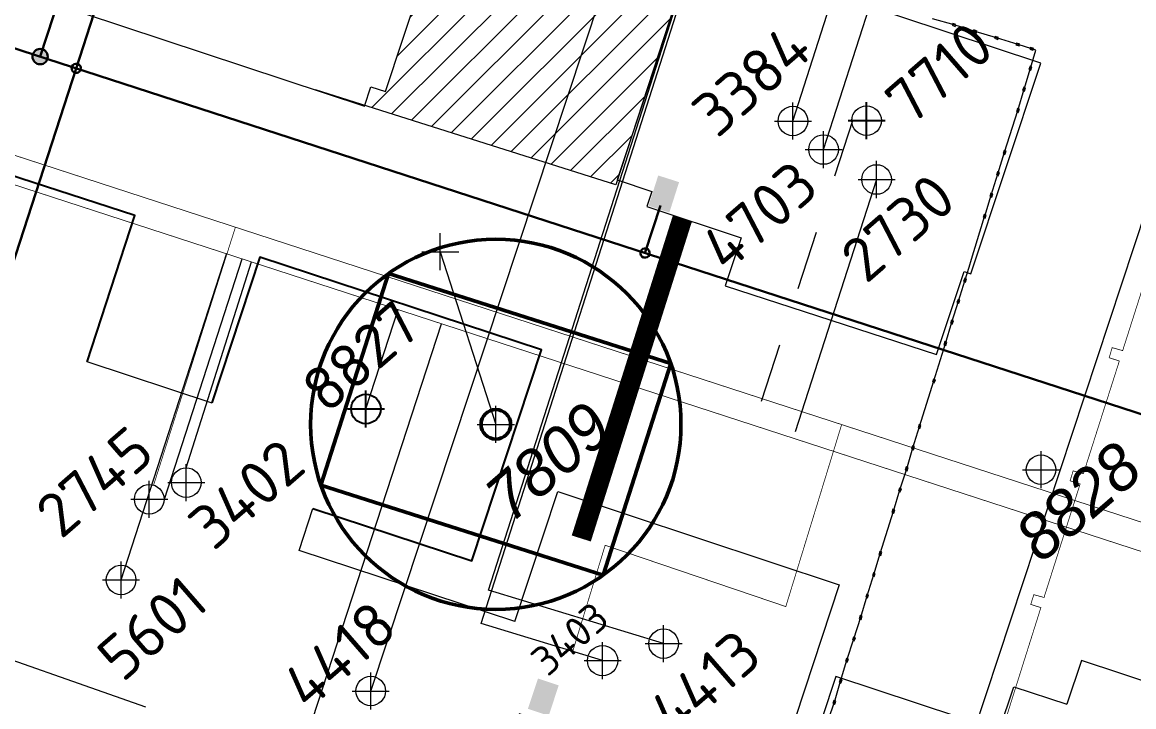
# Model space of a CAD drawing. Header units: millimetres. Extents: x 519 to 9564855, y -810 to 5021775.
# Drawn here: x 9539664.9 to 9539965.1, y 4997489.9 to 4997674.9 of the extents above; entities that cross this region are included whole.
import ezdxf

# ---------------------------------------------------------------- set-up
doc = ezdxf.new("R2010")
doc.units = ezdxf.units.MM
doc.header["$LTSCALE"] = 2
doc.header["$MEASUREMENT"] = 0
doc.header["$PDMODE"] = 2
doc.header["$PDSIZE"] = 5
doc.linetypes.add('1', pattern=[0])
doc.linetypes.add('Punctir', pattern=[0.32, 0.16, -0.16])
for name, color, linetype, lineweight in [('200 скв. на 2010 год', 61, 'Continuous', 0), ('WELLS(drilled after 2000y)', 6, 'Continuous', 40), ('Скважины на 2026', 222, 'Continuous', 50), ('Электро', 1, 'Continuous', 30), ('Электроснаб', 1, 'Continuous', 18), ('Электроснабжене', 1, 'Continuous', 18)]:
    doc.layers.add(name, color=color, linetype=linetype, lineweight=lineweight)
for name, color, linetype in [('Existing roads', 41, 'Continuous'), ('Gaz', 4, 'Continuous'), ('new 100 wells', 131, 'Continuous'), ('OilColl&Flowlines', 3, 'Continuous'), ('Stage 11.Object 3.Color', 172, 'Continuous'), ('Stage 12 wells.Text&Frame', 52, 'Continuous'), ('Stage8 wlls text', 7, 'Continuous'), ('Скважины  2018 года', 7, 'Continuous'), ('Скважины - Конфликты наземки', 92, 'Continuous'), ('Скважины 2017г', 221, 'Continuous'), ('Скважины 2019г.', 241, 'Continuous'), ('Скважины на 2013 год.', 21, '1'), ('Скважины на 2014 год', 70, 'Continuous'), ('Скважины на 2025 год _ОСМОТР', 5, 'Continuous'), ('утвержд. 2016', 40, 'Continuous')]:
    doc.layers.add(name, color=color, linetype=linetype)
doc.styles.add('92051501$0$STANDARD', font='simplex.shx')
doc.styles.add('Elect', font='isocpeur.ttf')
doc.styles.add('GeoApp', font='', dxfattribs={"height": 1})
doc.styles.add('Line_GUGK', font='')
doc.styles.get('GeoApp').set_extended_font_data('D431', italic=True)
doc.styles.get('Line_GUGK').set_extended_font_data('Bm431', italic=True)
doc.linetypes.add('GAS_LINE', pattern='A,0.5,-0.2,["G",92051501$0$STANDARD,S=0.1,R=0,X=-0.1,Y=-0.05],-0.05', length=0.75)

msp = doc.modelspace()

# ---------------------------------------------------------------- hatches: boundary and pattern name
at = {"layer": 'утвержд. 2016', "linetype": 'ByBlock', "lineweight": 0, "ltscale": 40, "true_color": 0x000000}
h = msp.add_hatch(dxfattribs=at)
h.set_pattern_fill('ANSI31', color=18, scale=40)
h.set_pattern_definition([(45, (0, 0), (-3.535533906, 3.535533906), [])])
h.paths.add_polyline_path([(9539769.49266, 4997732.73118), (9539773.668, 4997731.337), (9539769.67726, 4997717.13955), (9539781.81798, 4997713.12241), (9539762.96255, 4997656.13701), (9539759.07825, 4997657.42226), (9539757.4179, 4997652.40431), (9539806.22829, 4997636.9346), (9539825.72599, 4997695.86106), (9539815.73661, 4997699.09204), (9539815.63847, 4997698.82803), (9539814.78241, 4997699.12627), (9539814.87122, 4997699.36882), (9539810.01449, 4997700.9074), (9539809.91547, 4997700.64103), (9539809.05941, 4997700.93927), (9539809.14797, 4997701.18116), (9539804.36469, 4997702.68895), (9539804.26547, 4997702.42203), (9539803.40941, 4997702.72027), (9539803.49808, 4997702.96246), (9539798.5406, 4997704.5287), (9539798.44147, 4997704.26203), (9539797.58541, 4997704.56027), (9539797.67515, 4997704.80537), (9539792.88069, 4997706.35325), (9539792.78247, 4997706.08903), (9539791.92641, 4997706.38727), (9539792.01273, 4997706.62303), (9539789.36561, 4997707.41912), (9539789.26447, 4997707.14703), (9539788.40841, 4997707.44527), (9539788.49731, 4997707.68807), (9539787.442, 4997708.023), (9539787.16019, 4997707.07987), (9539787.43297, 4997706.97847), (9539787.13473, 4997706.12241), (9539786.90439, 4997706.20674), (9539785.54731, 4997701.49531), (9539785.82397, 4997701.39247), (9539785.52573, 4997700.53641), (9539785.2962, 4997700.62045), (9539783.97963, 4997696.01957), (9539784.25697, 4997695.91647), (9539783.95873, 4997695.06041), (9539783.7306, 4997695.14394), (9539782.30245, 4997690.096), (9539782.58097, 4997689.99247), (9539782.28273, 4997689.13641), (9539781.78347, 4997689.3192), (9539782.07752, 4997690.17961), (9539782.30245, 4997690.096), (9539783.7306, 4997695.14394), (9539783.45947, 4997695.2432), (9539783.75352, 4997696.10361), (9539783.97963, 4997696.01957), (9539785.2962, 4997700.62045), (9539785.02647, 4997700.7192), (9539785.32052, 4997701.57961), (9539785.54731, 4997701.49531), (9539786.90439, 4997706.20674), (9539786.63547, 4997706.3052), (9539786.92952, 4997707.16561), (9539787.16019, 4997707.07987), (9539787.442, 4997708.023), (9539788.49731, 4997707.68807), (9539788.5912, 4997707.94453), (9539789.45161, 4997707.65048), (9539789.36561, 4997707.41912), (9539792.01273, 4997706.62303), (9539792.1092, 4997706.88653), (9539792.96961, 4997706.59248), (9539792.88069, 4997706.35325), (9539797.67515, 4997704.80537), (9539797.7682, 4997705.05953), (9539798.62861, 4997704.76548), (9539798.5406, 4997704.5287), (9539803.49808, 4997702.96246), (9539803.5922, 4997703.21953), (9539804.45261, 4997702.92548), (9539804.36469, 4997702.68895), (9539809.14797, 4997701.18116), (9539809.2422, 4997701.43853), (9539810.10261, 4997701.14448), (9539810.01449, 4997700.9074), (9539814.87122, 4997699.36882), (9539814.9652, 4997699.62553), (9539815.82561, 4997699.33148), (9539815.73661, 4997699.09204), (9539825.72599, 4997695.86106), (9539847.20344, 4997760.77078), (9539804.72297, 4997774.37209), (9539785.43958, 4997780.54663)])
h.paths.add_polyline_path([(9539825.72599, 4997695.86106), (9539826.26224, 4997695.68762), (9539826.3552, 4997695.94153), (9539827.21561, 4997695.64748), (9539827.12613, 4997695.40675), (9539831.9398, 4997693.83215), (9539832.0322, 4997694.08453), (9539832.89261, 4997693.79048), (9539832.80518, 4997693.55527), (9539837.6834, 4997692.0356), (9539837.7782, 4997692.29453), (9539838.63861, 4997692.00048), (9539838.55051, 4997691.76346), (9539843.44819, 4997690.21275), (9539843.5422, 4997690.46953), (9539844.40261, 4997690.17548), (9539844.31433, 4997689.93797), (9539844.38617, 4997689.91512), (9539865.56342, 4997754.89231), (9539847.20344, 4997760.77078)])
h.paths.add_polyline_path([(9539806.22829, 4997636.9346), (9539825.16301, 4997630.93353), (9539825.59921, 4997632.27191), (9539825.58202, 4997632.27759), (9539826.85118, 4997636.11328), (9539844.38617, 4997689.91512), (9539844.31433, 4997689.93797), (9539844.21547, 4997689.67203), (9539843.35941, 4997689.97027), (9539843.44819, 4997690.21275), (9539838.55051, 4997691.76346), (9539838.45147, 4997691.49703), (9539837.59541, 4997691.79527), (9539837.6834, 4997692.0356), (9539832.80518, 4997693.55527), (9539832.70547, 4997693.28703), (9539831.84941, 4997693.58527), (9539831.9398, 4997693.83215), (9539827.12613, 4997695.40675), (9539827.02847, 4997695.14403), (9539826.17241, 4997695.44227), (9539826.26224, 4997695.68762), (9539825.72599, 4997695.86106)])
at = {"layer": 'Электро'}
h = msp.add_hatch(color=256, dxfattribs=at)
edge = h.paths.add_edge_path()
edge.add_arc((9539669.73694, 4997665.59697), 2.06767, 0, 360)
for points in [[(9539834.01962, 4997625.27535), (9539839.65174, 4997623.47959), (9539842.26972, 4997631.69044), (9539836.63759, 4997633.4862)], [(9539801.45203, 4997489.38891), (9539807.06426, 4997487.53192), (9539809.77149, 4997495.71378), (9539804.15926, 4997497.57077)]]:
    msp.add_hatch(color=256, dxfattribs=at).paths.add_polyline_path(points)
at = {"layer": 'Электроснаб', "lineweight": 0}
h = msp.add_hatch(color=1, dxfattribs=at)
edge = h.paths.add_edge_path()
edge.add_arc((9539669.73694, 4997665.59697), 2.06767, 0, 360)
for points in [[(9539834.01962, 4997625.27535), (9539839.65174, 4997623.47959), (9539842.26972, 4997631.69044), (9539836.63759, 4997633.4862)], [(9539801.45203, 4997489.38891), (9539807.06426, 4997487.53192), (9539809.77149, 4997495.71378), (9539804.15926, 4997497.57077)]]:
    msp.add_hatch(color=1, dxfattribs=at).paths.add_polyline_path(points)
at = {"layer": 'Электроснабжене', "lineweight": 0}
h = msp.add_hatch(color=1, dxfattribs=at)
edge = h.paths.add_edge_path()
edge.add_arc((9539669.73694, 4997665.59697), 2.06767, 0, 360)
for points in [[(9539834.01962, 4997625.27535), (9539839.65174, 4997623.47959), (9539842.26972, 4997631.69044), (9539836.63759, 4997633.4862)], [(9539801.45203, 4997489.38891), (9539807.06426, 4997487.53192), (9539809.77149, 4997495.71378), (9539804.15926, 4997497.57077)]]:
    msp.add_hatch(color=1, dxfattribs=at).paths.add_polyline_path(points)

# ---------------------------------------------------------------- linework, layer by layer
at = {"lineweight": 0}
for points, elevation in [([(9539916.85447, 4997673.76703), (9539917.04161, 4997674.27048), (9539916.1812, 4997674.56453), (9539915.99841, 4997674.06527), (9539916.85447, 4997673.76703)], -0.507), ([(9539922.55747, 4997672.00903), (9539922.74461, 4997672.51248), (9539921.8842, 4997672.80653), (9539921.70141, 4997672.30727), (9539922.55747, 4997672.00903)], -0.498), ([(9539928.31447, 4997670.24203), (9539928.50161, 4997670.74548), (9539927.6412, 4997671.03953), (9539927.45841, 4997670.54027), (9539928.31447, 4997670.24203)], -0.491), ([(9539934.09247, 4997668.48103), (9539934.27961, 4997668.98448), (9539933.4192, 4997669.27853), (9539933.23641, 4997668.77927), (9539934.09247, 4997668.48103)], -0.49), ([(9539937.83247, 4997667.30903), (9539938.01961, 4997667.81248), (9539937.1592, 4997668.10653), (9539936.97641, 4997667.60727), (9539937.83247, 4997667.30903)], -0.486), ([(9539937.53797, 4997662.79447), (9539937.03452, 4997662.98161), (9539936.74047, 4997662.1212), (9539937.23973, 4997661.93841), (9539937.53797, 4997662.79447)], -0.464), ([(9539935.83897, 4997657.12747), (9539935.33552, 4997657.31461), (9539935.04147, 4997656.4542), (9539935.54073, 4997656.27141), (9539935.83897, 4997657.12747)], -0.467), ([(9539934.15097, 4997651.35947), (9539933.64752, 4997651.54661), (9539933.35347, 4997650.6862), (9539933.85273, 4997650.50341), (9539934.15097, 4997651.35947)], -0.456), ([(9539930.55097, 4997640.05447), (9539930.04752, 4997640.24161), (9539929.75347, 4997639.3812), (9539930.25273, 4997639.19841), (9539930.55097, 4997640.05447)], -0.504), ([(9539928.76397, 4997634.25247), (9539928.26052, 4997634.43961), (9539927.96647, 4997633.5792), (9539928.46573, 4997633.39641), (9539928.76397, 4997634.25247)], -0.491), ([(9539926.97897, 4997628.50447), (9539926.47552, 4997628.69161), (9539926.18147, 4997627.8312), (9539926.68073, 4997627.64841), (9539926.97897, 4997628.50447)], -0.474), ([(9539925.20097, 4997622.78747), (9539924.69752, 4997622.97461), (9539924.40347, 4997622.1142), (9539924.90273, 4997621.93141), (9539925.20097, 4997622.78747)], -0.476), ([(9539919.89597, 4997605.55247), (9539919.39252, 4997605.73961), (9539919.09847, 4997604.8792), (9539919.59773, 4997604.69641), (9539919.89597, 4997605.55247)], -0.514), ([(9539918.11097, 4997599.80447), (9539917.60752, 4997599.99161), (9539917.31347, 4997599.1312), (9539917.81273, 4997598.94841), (9539918.11097, 4997599.80447)], -0.508), ([(9539916.34297, 4997594.18747), (9539915.83952, 4997594.37461), (9539915.54547, 4997593.5142), (9539916.04473, 4997593.33141), (9539916.34297, 4997594.18747)], -0.501), ([(9539914.56697, 4997588.41847), (9539914.06352, 4997588.60561), (9539913.76947, 4997587.7452), (9539914.26873, 4997587.56241), (9539914.56697, 4997588.41847)], -0.449), ([(9539911.48397, 4997578.30847), (9539910.98052, 4997578.49561), (9539910.68647, 4997577.6352), (9539911.18573, 4997577.45241), (9539911.48397, 4997578.30847)], -0.497), ([(9539907.58597, 4997565.97447), (9539907.08252, 4997566.16161), (9539906.78847, 4997565.3012), (9539907.28773, 4997565.11841), (9539907.58597, 4997565.97447)], -0.463), ([(9539905.82497, 4997560.22447), (9539905.32152, 4997560.41161), (9539905.02747, 4997559.5512), (9539905.52673, 4997559.36841), (9539905.82497, 4997560.22447)], -0.5), ([(9539904.12297, 4997554.54447), (9539903.61952, 4997554.73161), (9539903.32547, 4997553.8712), (9539903.82473, 4997553.68841), (9539904.12297, 4997554.54447)], -0.953), ([(9539902.28897, 4997548.83647), (9539901.78552, 4997549.02361), (9539901.49147, 4997548.1632), (9539901.99073, 4997547.98041), (9539902.28897, 4997548.83647)], -0.978), ([(9539900.53197, 4997543.11947), (9539900.02852, 4997543.30661), (9539899.73447, 4997542.4462), (9539900.23373, 4997542.26341), (9539900.53197, 4997543.11947)], -0.979), ([(9539897.00697, 4997531.67447), (9539896.50352, 4997531.86161), (9539896.20947, 4997531.0012), (9539896.70873, 4997530.81841), (9539897.00697, 4997531.67447)], -0.979), ([(9539895.25597, 4997525.96047), (9539894.75252, 4997526.14761), (9539894.45847, 4997525.2872), (9539894.95773, 4997525.10441), (9539895.25597, 4997525.96047)], -0.979), ([(9539893.45697, 4997520.22247), (9539892.95352, 4997520.40961), (9539892.65947, 4997519.5492), (9539893.15873, 4997519.36641), (9539893.45697, 4997520.22247)], -0.979), ([(9539891.70597, 4997514.40747), (9539891.20252, 4997514.59461), (9539890.90847, 4997513.7342), (9539891.40773, 4997513.55141), (9539891.70597, 4997514.40747)], -0.979), ([(9539889.88797, 4997508.59647), (9539889.38452, 4997508.78361), (9539889.09047, 4997507.9232), (9539889.58973, 4997507.74041), (9539889.88797, 4997508.59647)], -0.979), ([(9539888.00097, 4997502.84047), (9539887.49752, 4997503.02761), (9539887.20347, 4997502.1672), (9539887.70273, 4997501.98441), (9539888.00097, 4997502.84047)], -0.979), ([(9539886.27497, 4997497.18047), (9539885.77152, 4997497.36761), (9539885.47747, 4997496.5072), (9539885.97673, 4997496.32441), (9539886.27497, 4997497.18047)], -0.979), ([(9539884.60197, 4997491.46147), (9539884.09852, 4997491.64861), (9539883.80447, 4997490.7882), (9539884.30373, 4997490.60541), (9539884.60197, 4997491.46147)], -0.979)]:
    msp.add_lwpolyline(points, dxfattribs=dict(at, elevation=elevation))
at = {"layer": '200 скв. на 2010 год', "color": 0, "linetype": 'ByBlock', "lineweight": 0}
for points in [[(9539759.07825, 4997657.42226), (9539762.96255, 4997656.13701), (9539781.81798, 4997713.12241), (9539705.83745, 4997738.26299), (9539704.12175, 4997733.07774)], [(9539862.19169, 4997683.38873), (9539844.43745, 4997689.26299), (9539825.58202, 4997632.27759), (9539834.93985, 4997629.18126)], [(9539716.16137, 4997571.99995), (9539682.47082, 4997583.14754)]]:
    msp.add_lwpolyline(points, dxfattribs=at)
at = {"layer": '200 скв. на 2010 год', "color": 0, "lineweight": 0}
msp.add_lwpolyline([(9539739.67254, 4997532.20727), (9539743.40896, 4997543.49957)], dxfattribs=at)
at = {"layer": '200 скв. на 2010 год', "color": 0, "linetype": 'ByBlock', "lineweight": 0}
for centre in [(9539873, 4997648.2), (9539709.2, 4997550.5), (9539699.2, 4997546)]:
    msp.add_circle(centre, 4, dxfattribs=at)
at = {"layer": '200 скв. на 2010 год', "color": 252, "lineweight": 0, "true_color": 0x939598}
msp.add_circle((9539821.6, 4997502.4), 4.0951, dxfattribs=at)
at = {"layer": '200 скв. на 2010 год', "color": 0, "linetype": 'ByBlock', "lineweight": 0}
for p in [(9539873, 4997648.2), (9539709.2, 4997550.5), (9539699.2, 4997546)]:
    msp.add_point(p, dxfattribs=at)
at = {"layer": 'Existing roads', "color": 3, "linetype": 'ByBlock', "lineweight": 0, "ltscale": 80}
for p, q in [((9539873, 4997648.2), (9539903.29463, 4997742.81161)), ((9539881.3, 4997640.5), (9539913.05901, 4997739.68526))]:
    msp.add_line(p, q, dxfattribs=at)
at = {"layer": 'Existing roads', "lineweight": 0, "const_width": 5.4, "flags": 128}
msp.add_lwpolyline([(9539815.86372, 4997535.40798), (9539843.17968, 4997621.9019)], dxfattribs=at)
at = {"layer": 'Gaz', "linetype": 'GAS_LINE', "lineweight": 0, "ltscale": 5, "elevation": -0.782}
msp.add_lwpolyline([(9539882.16, 4997485.32), (9539884.21, 4997491.164), (9539885.883, 4997496.883), (9539887.609, 4997502.543), (9539889.496, 4997508.299), (9539891.314, 4997514.11), (9539893.065, 4997519.925), (9539894.864, 4997525.663), (9539896.615, 4997531.377), (9539900.14, 4997542.822), (9539901.897, 4997548.539), (9539903.731, 4997554.247), (9539905.433, 4997559.927), (9539907.194, 4997565.677), (9539911.092, 4997578.011), (9539912.441, 4997582.337), (9539914.175, 4997588.121), (9539915.951, 4997593.89), (9539917.719, 4997599.507), (9539919.504, 4997605.255), (9539920.566, 4997608.699), (9539921.247, 4997610.903), (9539924.516, 4997621.528), (9539924.809, 4997622.49), (9539926.587, 4997628.207), (9539928.372, 4997633.955), (9539930.159, 4997639.757), (9539933.759, 4997651.062), (9539935.447, 4997656.83), (9539937.146, 4997662.497), (9539938.617, 4997667.359), (9539937.535, 4997667.701), (9539933.795, 4997668.873), (9539928.017, 4997670.634), (9539922.26, 4997672.401), (9539916.557, 4997674.159), (9539910.743, 4997675.847)], dxfattribs=at)
at = {"layer": 'new 100 wells', "color": 0, "linetype": 'ByBlock', "lineweight": 0}
msp.add_lwpolyline([(9539928.7359, 4997483.57161), (9539884.63745, 4997498.16299), (9539865.78202, 4997441.1776), (9539941.76254, 4997416.03702), (9539945.6641, 4997427.82839)], dxfattribs=at)
at = {"layer": 'OilColl&Flowlines', "color": 3, "lineweight": 0}
msp.add_line((9539759, 4997494.2), (9539847.20317, 4997760.76995), dxfattribs=at)
at = {"layer": 'OilColl&Flowlines', "color": 3, "linetype": 'ByBlock', "lineweight": 0, "ltscale": 5}
for p, q in [((9539790.82799, 4997521.47404), (9539865.56342, 4997754.89231)), ((9539788.79538, 4997512.43134), (9539866.34587, 4997754.64179)), ((9539703.2951, 4997546), (9539724.31515, 4997610.94453)), ((9539709.2, 4997554.5), (9539726.84702, 4997610.12018)), ((9539757.7, 4997570.4), (9539766.38894, 4997597.24575)), ((9539838.1, 4997507), (9539790.82799, 4997521.47404)), ((9539821.6, 4997502.4), (9539788.79538, 4997512.43134))]:
    msp.add_line(p, q, dxfattribs=at)
at = {"layer": 'OilColl&Flowlines', "linetype": 'ByBlock', "lineweight": 0}
msp.add_line((9539913.2, 4997457.1), (9539997.57982, 4997712.61939), dxfattribs=at)
at = {"layer": 'OilColl&Flowlines', "color": 3, "linetype": 'ByBlock', "lineweight": 0, "ltscale": 80, "const_width": 0.2}
msp.add_lwpolyline([(9539539.87646, 4997670.99581), (9541231.90634, 4997120.08886)], dxfattribs=at)
at = {"layer": 'Stage 11.Object 3.Color', "color": 252, "linetype": 'ByBlock', "lineweight": 0, "ltscale": 80, "true_color": 0x939598}
msp.add_point((9539821.6, 4997502.4), dxfattribs=at)
at = {"layer": 'Stage 12 wells.Text&Frame', "color": 0, "linetype": 'ByBlock', "lineweight": 0}
for points in [[(9539704.12175, 4997733.07774), (9539700.23745, 4997734.36299), (9539681.38202, 4997677.37759), (9539757.36255, 4997652.23701), (9539759.07825, 4997657.42226)], [(9539834.93985, 4997629.18126), (9539833.58202, 4997625.07759), (9539859.01027, 4997616.67689)], [(9539797.91458, 4997512.93603), (9539809.53745, 4997548.06299), (9539885.51798, 4997522.92241), (9539866.66255, 4997465.73701), (9539799.10246, 4997488.01324)], [(9539993.69346, 4997425.11713), (9540007.83879, 4997420.43669), (9540026.91798, 4997477.32241), (9539950.93745, 4997502.46299), (9539947.01419, 4997490.60599)]]:
    msp.add_lwpolyline(points, dxfattribs=at)
for centre in [(9539881.3, 4997640.5), (9539838.1, 4997507)]:
    msp.add_circle(centre, 4, dxfattribs=at)
for p in [(9539881.3, 4997640.5), (9539838.1, 4997507)]:
    msp.add_point(p, dxfattribs=at)
at = {"layer": 'Stage8 wlls text', "color": 0, "linetype": 'ByBlock', "lineweight": 0}
msp.add_lwpolyline([(9539797.91458, 4997512.93603), (9539739.67254, 4997532.20727)], dxfattribs=at)
msp.add_circle((9539759, 4997494.2), 4, dxfattribs=at)
msp.add_point((9539759, 4997494.2), dxfattribs=at)
at = {"layer": 'WELLS(drilled after 2000y)', "color": 6, "lineweight": 0, "const_width": 0.2}
msp.add_lwpolyline([(9539928.66, 4997480.854), (9539939.9636, 4997516.7317), (9539937.233, 4997517.592), (9539938.063, 4997520.23), (9539940.818, 4997519.471), (9539950.56093, 4997550.12486), (9539947.861, 4997550.983), (9539948.673, 4997553.683), (9539951.451, 4997552.905), (9539961.15869, 4997583.36765), (9539958.415, 4997584.242), (9539959.208, 4997586.97), (9539962.054, 4997586.174), (9539971.82083, 4997616.82078), (9539969.131, 4997617.678), (9539969.83195, 4997620.39911), (9539972.74, 4997619.65), (9539983.93231, 4997654.93687), (9539981.189, 4997655.807), (9539981.9361, 4997658.45013), (9539984.827, 4997657.633), (9539996.28, 4997693.409), (9540011.925, 4997688.578), (9540014.25235, 4997696.31596)], dxfattribs=at)
at = {"layer": 'WELLS(drilled after 2000y)', "color": 6, "linetype": 'ByBlock', "lineweight": 0, "ltscale": 50, "const_width": 0.2, "elevation": -24.66909}
for points in [[(9541565.48321, 4997096.91561), (9541525.49603, 4997108.79872), (9541502.75177, 4997039.54504), (9539622.71893, 4997652.00911)], [(9539886.16809, 4997566.18447), (9539871.09322, 4997517.01074), (9539822.31441, 4997533.57577), (9539813.53527, 4997504.86612)]]:
    msp.add_lwpolyline(points, dxfattribs=at)
at = {"layer": 'WELLS(drilled after 2000y)', "linetype": 'ByBlock', "lineweight": 0, "ltscale": 50, "const_width": 0.2}
msp.add_lwpolyline([(9539700.40403, 4997549.9141), (9539722.47084, 4997619.51262)], dxfattribs=at)
at = {"layer": 'Скважины  2018 года', "color": 3, "linetype": 'Punctir', "lineweight": 0, "ltscale": 50}
msp.add_line((9539889.2049, 4997648.5), (9539862.34492, 4997566.00351), dxfattribs=at)
at = {"layer": 'Скважины  2018 года', "color": 0, "linetype": 'ByBlock', "lineweight": 0}
msp.add_lwpolyline([(9539919.21208, 4997607.53281), (9539921.09433, 4997606.90813), (9539939.99344, 4997663.85392), (9539864.06571, 4997689.05274), (9539862.19169, 4997683.38873)], dxfattribs=at)
msp.add_circle((9539892.9, 4997648.3), 4, dxfattribs=at)
at = {"layer": 'Скважины - Конфликты наземки', "linetype": 'ByBlock', "lineweight": 0}
msp.add_circle((9539940, 4997554), 4, dxfattribs=at)
at = {"layer": 'Скважины - Конфликты наземки', "linetype": 'ByBlock', "lineweight": 0, "ltscale": 80}
msp.add_point((9539940, 4997554), dxfattribs=at)
at = {"layer": 'Скважины 2017г', "color": 3, "linetype": 'ByBlock', "lineweight": 0, "ltscale": 5}
for points in [[(9539691.6, 4997524.2), (9539720.17639, 4997612.49095)], [(9539734, 4997458), (9539778.0959, 4997593.43409)]]:
    msp.add_lwpolyline(points, dxfattribs=at)
at = {"layer": 'Скважины 2017г', "color": 0, "linetype": 'ByBlock', "lineweight": 0}
for points in [[(9539698.29547, 4997489.86622), (9539643.88298, 4997508.88927), (9539660.46538, 4997556.32067)], [(9539928.7359, 4997483.57161), (9539932.63745, 4997495.36299), (9539947.01419, 4997490.60599)]]:
    msp.add_lwpolyline(points, dxfattribs=at)
msp.add_circle((9539691.6, 4997524.2), 4, dxfattribs=at)
msp.add_point((9539691.6, 4997524.2), dxfattribs=at)
at = {"layer": 'Скважины 2019г.', "color": 0, "linetype": 'ByBlock'}
msp.add_point((9539892.9, 4997648.3), dxfattribs=at)
at = {"layer": 'Скважины на 2013 год.', "color": 0, "linetype": 'ByBlock', "lineweight": 0}
msp.add_lwpolyline([(9539859.01027, 4997616.67689), (9539854.70203, 4997603.6362), (9539911.76182, 4997585.08409), (9539919.21208, 4997607.53281)], dxfattribs=at)
msp.add_circle((9539895.6, 4997632.4), 4, dxfattribs=at)
msp.add_point((9539895.6, 4997632.4), dxfattribs=at)
at = {"layer": 'Скважины на 2014 год', "color": 3, "linetype": 'ByBlock', "lineweight": 0, "ltscale": 5}
msp.add_line((9539895.6, 4997632.4), (9539873.59313, 4997564.20641), dxfattribs=at)
at = {"layer": 'Скважины на 2025 год _ОСМОТР', "color": 0, "linetype": 'ByBlock', "lineweight": -2}
for points in [[(9539682.47082, 4997583.14754), (9539695.31277, 4997622.67102), (9539619.22825, 4997647.39238), (9539615.48768, 4997635.8801)], [(9539743.41605, 4997543.52102), (9539786.29436, 4997529.38338), (9539805.08237, 4997586.36593), (9539729.10564, 4997611.41662), (9539716.11448, 4997572.01546)]]:
    msp.add_lwpolyline(points, dxfattribs=at)
msp.add_circle((9539757.7, 4997570.4), 4, dxfattribs=at)
at = {"layer": 'Скважины на 2025 год _ОСМОТР', "color": 0, "lineweight": -2}
msp.add_point((9539757.7, 4997570.4), dxfattribs=at)
at = {"layer": 'Скважины на 2026', "lineweight": 0}
msp.add_line((9539777.8, 4997612.9), (9539792.79, 4997566.25), dxfattribs=at)
at = {"layer": 'Скважины на 2026', "linetype": 'ByBlock', "ltscale": 50}
msp.add_lwpolyline([(9539745.56913, 4997549.81257), (9539821.79178, 4997525.52044), (9539840.01087, 4997582.68743), (9539763.78822, 4997606.97956)], close=True, dxfattribs=at)
msp.add_circle((9539792.79, 4997566.25), 50, dxfattribs=at)
at = {"layer": 'Скважины на 2026', "linetype": 'ByBlock'}
msp.add_circle((9539792.79, 4997566.25), 4, dxfattribs=at)
at = {"layer": 'Скважины на 2026', "linetype": 'ByBlock', "lineweight": 0}
for p in [(9539777.8, 4997612.9), (9539792.79, 4997566.25)]:
    msp.add_point(p, dxfattribs=at)
at = {"layer": 'утвержд. 2016', "color": 18, "linetype": 'ByBlock', "lineweight": 0, "ltscale": 40, "true_color": 0x000000}
msp.add_lwpolyline([(9539764.82785, 4997718.74413), (9539785.43958, 4997780.54663), (9539865.56354, 4997754.89269), (9539825.16301, 4997630.93353), (9539744.10957, 4997656.62218)], dxfattribs=at)
at = {"layer": 'Электро'}
for p, q in [((9539712.36921, 4997796.80561), (9539669.73694, 4997665.59697)), ((9539679.48221, 4997662.43054), (9539684.26337, 4997677.14543)), ((9540123.67887, 4997518.10229), (9539654.31828, 4997670.60679)), ((9539679.48221, 4997662.43054), (9539613.50164, 4997459.36324)), ((9539833.06823, 4997612.52741), (9539837.25168, 4997625.40275))]:
    msp.add_line(p, q, dxfattribs=at)
msp.add_circle((9539669.73694, 4997665.59697), 2.06767, dxfattribs=at)
for centre, start, end in [((9539679.48221, 4997662.43054), 162.0000001, 342.0000002), ((9539679.48221, 4997662.43054), 342.0000002, 162.0000001), ((9539833.06823, 4997612.52741), 341.9999999, 161.9999999), ((9539833.06823, 4997612.52741), 161.9999999, 341.9999999)]:
    msp.add_arc(centre, 1.25, start, end, dxfattribs=at)
at = {"layer": 'Электроснаб', "color": 1, "lineweight": 0}
for p, q in [((9539712.36921, 4997796.80561), (9539669.73694, 4997665.59697)), ((9539679.48221, 4997662.43054), (9539684.26337, 4997677.14543)), ((9540123.67887, 4997518.10229), (9539654.31828, 4997670.60679)), ((9539679.48221, 4997662.43054), (9539613.50164, 4997459.36324)), ((9539833.06823, 4997612.52741), (9539837.25168, 4997625.40275))]:
    msp.add_line(p, q, dxfattribs=at)
msp.add_circle((9539669.73694, 4997665.59697), 2.06767, dxfattribs=at)
for centre, start, end in [((9539679.48221, 4997662.43054), 162.0000001, 342.0000002), ((9539679.48221, 4997662.43054), 342.0000002, 162.0000001), ((9539833.06823, 4997612.52741), 341.9999999, 161.9999999), ((9539833.06823, 4997612.52741), 161.9999999, 341.9999999)]:
    msp.add_arc(centre, 1.25, start, end, dxfattribs=at)
at = {"layer": 'Электроснабжене', "color": 1, "lineweight": 0}
for p, q in [((9539712.36921, 4997796.80561), (9539669.73694, 4997665.59697)), ((9539679.48221, 4997662.43054), (9539684.26337, 4997677.14543)), ((9540123.67887, 4997518.10229), (9539654.31828, 4997670.60679)), ((9539679.48221, 4997662.43054), (9539613.50164, 4997459.36324)), ((9539833.06823, 4997612.52741), (9539837.25168, 4997625.40275))]:
    msp.add_line(p, q, dxfattribs=at)
msp.add_circle((9539669.73694, 4997665.59697), 2.06767, dxfattribs=at)
for centre, start, end in [((9539679.48221, 4997662.43054), 162.0000001, 342.0000002), ((9539679.48221, 4997662.43054), 342.0000002, 162.0000001), ((9539833.06823, 4997612.52741), 341.9999999, 161.9999999), ((9539833.06823, 4997612.52741), 161.9999999, 341.9999999)]:
    msp.add_arc(centre, 1.25, start, end, dxfattribs=at)

# ---------------------------------------------------------------- texts
at = {"layer": '200 скв. на 2010 год', "color": 0, "linetype": 'ByBlock', "lineweight": 0, "style": 'Elect'}
for s, p in [('3384', (9539852.58528, 4997643.26578)), ('2745', (9539675.39708, 4997534.9523)), ('3402', (9539716.59321, 4997531.76118))]:
    msp.add_text(s, height=12, rotation=41, dxfattribs=at).set_placement(p)
at = {"layer": '200 скв. на 2010 год', "color": 252, "lineweight": 0, "true_color": 0x939598, "style": 'Elect'}
msp.add_text('3403', height=8, rotation=41, dxfattribs=at).set_placement((9539806.79414, 4997497.8379))
at = {"layer": 'Stage 12 wells.Text&Frame', "color": 0, "linetype": 'ByBlock', "lineweight": 0, "style": 'Elect'}
for s, p in [('4703', (9539855.00877, 4997606.88404)), ('4413', (9539840.87126, 4997481.19827))]:
    msp.add_text(s, height=12, rotation=41, dxfattribs=at).set_placement(p)
at = {"layer": 'Stage8 wlls text', "color": 0, "linetype": 'ByBlock', "lineweight": 0, "style": 'Elect'}
msp.add_text('4418', height=12, rotation=41, dxfattribs=at).set_placement((9539741.97988, 4997488.60549))
at = {"layer": 'Скважины  2018 года', "color": 0, "linetype": 'ByBlock', "lineweight": 0, "style": 'Elect'}
msp.add_text('7710', height=12, rotation=41, dxfattribs=at).set_placement((9539904.74351, 4997646.47568))
at = {"layer": 'Скважины - Конфликты наземки', "lineweight": 35, "style": 'GeoApp'}
msp.add_text('8828', height=12.5, rotation=40.8868203, dxfattribs=at).set_placement((9539940.01816, 4997528.46344, 47.36082))
at = {"layer": 'Скважины 2017г', "color": 0, "linetype": 'ByBlock', "lineweight": 0, "style": 'Elect'}
msp.add_text('5601', height=12, rotation=41, dxfattribs=at).set_placement((9539692.00587, 4997496.25077))
at = {"layer": 'Скважины на 2013 год.', "color": 0, "linetype": 'ByBlock', "lineweight": 0, "style": 'Elect'}
msp.add_text('2730', height=12, rotation=41, dxfattribs=at).set_placement((9539892.77999, 4997603.95465))
at = {"layer": 'Скважины на 2025 год _ОСМОТР', "color": 0, "linetype": 'ByBlock', "lineweight": -2, "style": 'Elect'}
msp.add_text('8827', height=12, rotation=41, dxfattribs=at).set_placement((9539747.14842, 4997568.68661))
at = {"layer": 'Скважины на 2026', "linetype": 'ByBlock', "style": 'Line_GUGK'}
msp.add_text('7809', height=12.5, rotation=41, dxfattribs=at).set_placement((9539796.94466, 4997539.30423))

doc.saveas('drawing.dxf')
